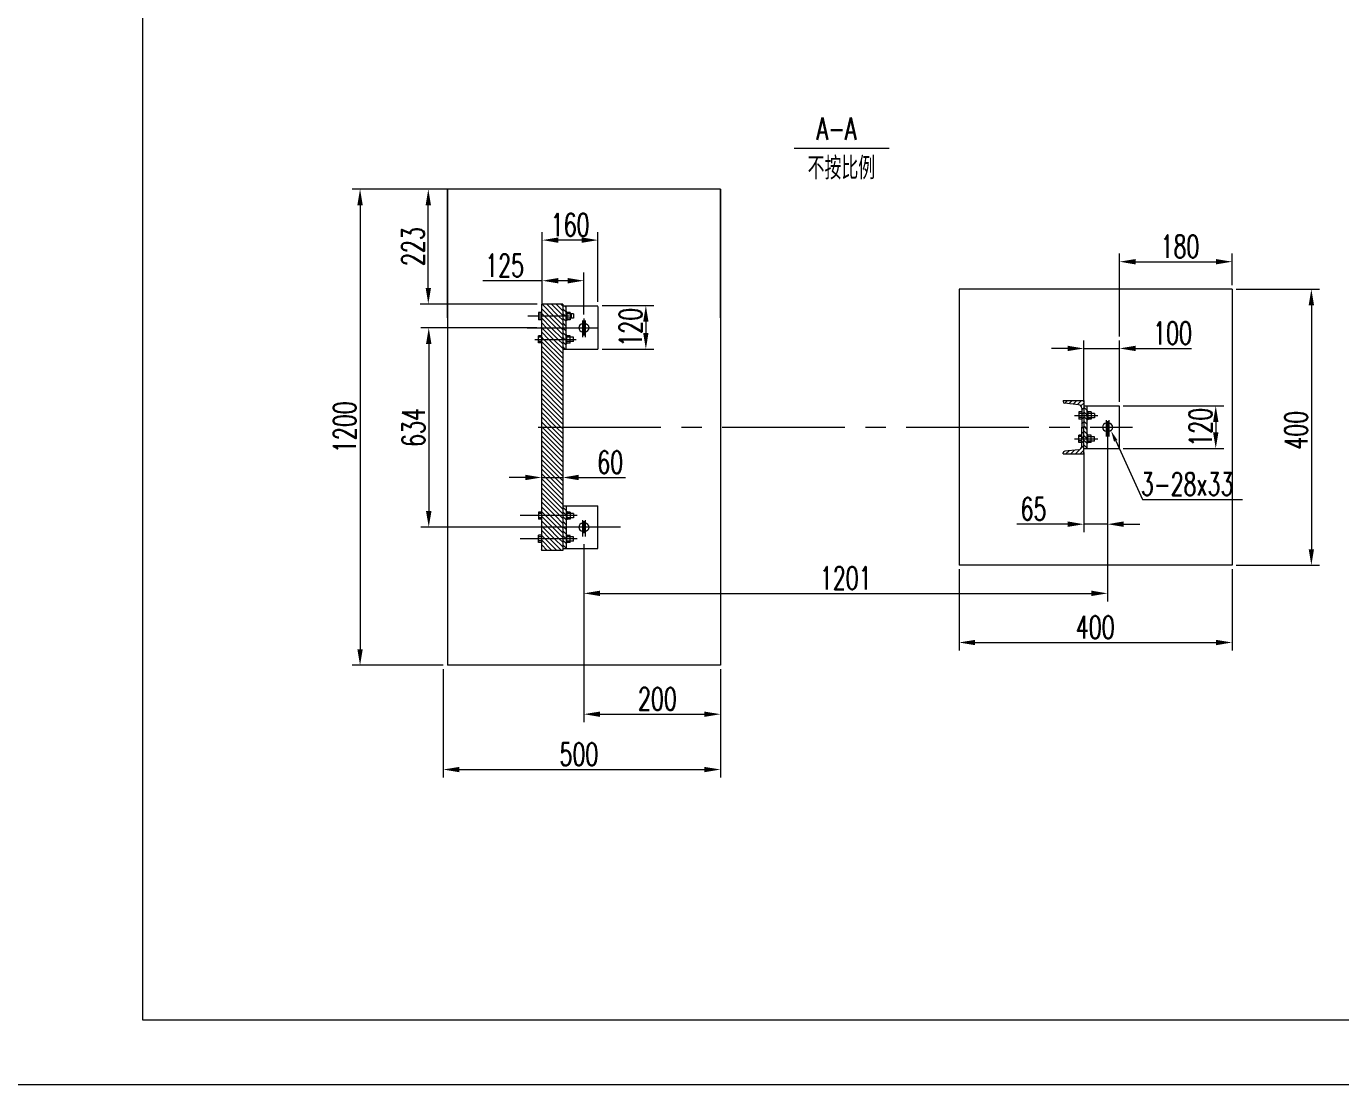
# Model space of a CAD drawing. Header units: millimetres. Extents: x -394 to 6212, y -2458 to 809.
# Drawn here: x 3842.6 to 4046.8, y -1936.1 to -1771.7 of the extents above; entities that cross this region are included whole.
import ezdxf

# ---------------------------------------------------------------- set-up
doc = ezdxf.new("R2010")
doc.units = ezdxf.units.MM
doc.header["$PDSIZE"] = -5
doc.linetypes.add('CENTER2', pattern=[28.575, 19.05, -3.175, 3.175, -3.175])
doc.layers.get('0').update_dxf_attribs({"lineweight": 18})
doc.layers.get('DEFPOINTS').update_dxf_attribs({"lineweight": 18})
for name, color, linetype, lineweight, true_color in [('1', 1, 'Continuous', 18, 0xff0000), ('2', 2, 'Continuous', 18, 0xffff00), ('3尺寸线', 2, 'Continuous', 18, 0xffff00)]:
    doc.layers.add(name, color=color, linetype=linetype, lineweight=lineweight, true_color=true_color)
doc.styles.add('HZ', font='txt.shx', dxfattribs={"width": 0.67, "bigfont": 'hztxt.shx'})
doc.styles.get("Standard").update_dxf_attribs({"font": 'txt.shx', "bigfont": 'gbcbig.shx'})
doc.styles.add('STYLE1', font='txt.shx', dxfattribs={"width": 0.67, "bigfont": 'hztxt.shx'})
doc.dimstyles.new('ISO-25', dxfattribs={"dimtxt": 2.5, "dimasz": 2.5, "dimexe": 1.25, "dimexo": 0.625, "dimtad": 1, "dimtxsty": 'Standard', "dimcen": 2.5, "dimdle": 5, "dimadec": 0, "dimazin": 0, "dimtfac": 1, "dimtmove": 0, "dimatfit": 3, "dimfxl": 1, "dimlwd": -1, "dimlwe": -1, "dimarcsym": 0})

# ---------------------------------------------------------------- blocks, each defined once
blk = doc.blocks.new('*D355')
at = {"layer": '3尺寸线', "color": 0}
for p, q in [((4030.53, -1812.54), (4043.47, -1812.54)), ((4042.22, -1815.04), (4042.22, -1852.91)), ((4030.53, -1855.41), (4043.47, -1855.41))]:
    blk.add_line(p, q, dxfattribs=at)
for points in [[(4041.81, -1815.04), (4042.64, -1815.04), (4042.22, -1812.54)], [(4041.81, -1852.91), (4042.64, -1852.91), (4042.22, -1855.41)]]:
    blk.add_solid(points, dxfattribs=at)
at = {"layer": 'DEFPOINTS', "color": 0}
for p in [(4029.91, -1812.54), (4029.91, -1855.41), (4042.22, -1855.41)]:
    blk.add_point(p, dxfattribs=at)
at = {"layer": '3尺寸线', "color": 0, "insert": (4039.85, -1834.45), "char_height": 3.5, "attachment_point": 5, "rotation": 90, "style": 'HZ'}
blk.add_mtext('400', dxfattribs=at)
blk = doc.blocks.new('*D354')
at = {"layer": '3尺寸线', "color": 0}
for p, q in [((3909.68, -1797.01), (3903.82, -1797.01)), ((3905.07, -1812.35), (3905.07, -1799.51)), ((3922, -1814.85), (3903.82, -1814.85))]:
    blk.add_line(p, q, dxfattribs=at)
for points in [[(3904.66, -1799.51), (3905.49, -1799.51), (3905.07, -1797.01)], [(3904.66, -1812.35), (3905.49, -1812.35), (3905.07, -1814.85)]]:
    blk.add_solid(points, dxfattribs=at)
at = {"layer": 'DEFPOINTS', "color": 0}
for p in [(3905.07, -1797.01), (3910.3, -1797.01), (3922.63, -1814.85)]:
    blk.add_point(p, dxfattribs=at)
at = {"layer": '3尺寸线', "color": 0, "insert": (3902.7, -1805.93), "char_height": 3.5, "attachment_point": 5, "rotation": 90, "style": 'HZ'}
blk.add_mtext('223{}{}', dxfattribs=at)
blk = doc.blocks.new('*D353')
at = {"layer": '3尺寸线', "color": 0}
for p, q in [((3921.95, -1818.54), (3903.89, -1818.54)), ((3905.14, -1821.04), (3905.14, -1847.01)), ((3928.41, -1849.51), (3903.89, -1849.51))]:
    blk.add_line(p, q, dxfattribs=at)
for points in [[(3904.72, -1821.04), (3905.56, -1821.04), (3905.14, -1818.54)], [(3904.72, -1847.01), (3905.56, -1847.01), (3905.14, -1849.51)]]:
    blk.add_solid(points, dxfattribs=at)
at = {"layer": 'DEFPOINTS', "color": 0}
for p in [(3922.57, -1818.54), (3905.14, -1849.51), (3929.04, -1849.51)]:
    blk.add_point(p, dxfattribs=at)
at = {"layer": '3尺寸线', "color": 0, "insert": (3902.77, -1834.02), "char_height": 3.5, "attachment_point": 5, "rotation": 90, "style": 'HZ'}
blk.add_mtext('634{}{}', dxfattribs=at)
blk = doc.blocks.new('*D352')
at = {"layer": '3尺寸线', "color": 0}
for p, q in [((3907.4, -1871.56), (3907.4, -1888.37)), ((3950.44, -1871.56), (3950.44, -1888.37)), ((3909.9, -1887.12), (3947.94, -1887.12))]:
    blk.add_line(p, q, dxfattribs=at)
for points in [[(3909.9, -1886.71), (3909.9, -1887.54), (3907.4, -1887.12)], [(3947.94, -1886.71), (3947.94, -1887.54), (3950.44, -1887.12)]]:
    blk.add_solid(points, dxfattribs=at)
at = {"layer": 'DEFPOINTS', "color": 0}
for p in [(3907.4, -1870.94), (3950.44, -1870.94), (3950.44, -1887.12)]:
    blk.add_point(p, dxfattribs=at)
at = {"layer": '3尺寸线', "color": 0, "insert": (3928.46, -1884.75), "char_height": 3.5, "attachment_point": 5, "style": 'HZ'}
blk.add_mtext('500', dxfattribs=at)
blk = doc.blocks.new('*D351')
at = {"layer": '3尺寸线', "color": 0}
for p, q in [((3907.4, -1797.01), (3893.22, -1797.01)), ((3894.47, -1799.51), (3894.47, -1868.44)), ((3907.4, -1870.94), (3893.22, -1870.94))]:
    blk.add_line(p, q, dxfattribs=at)
for points in [[(3894.05, -1799.51), (3894.89, -1799.51), (3894.47, -1797.01)], [(3894.05, -1868.44), (3894.89, -1868.44), (3894.47, -1870.94)]]:
    blk.add_solid(points, dxfattribs=at)
at = {"layer": 'DEFPOINTS', "color": 0}
for p in [(3908.03, -1797.01), (3894.47, -1870.94), (3908.03, -1870.94)]:
    blk.add_point(p, dxfattribs=at)
at = {"layer": '3尺寸线', "color": 0, "insert": (3892.09, -1833.98), "char_height": 3.5, "attachment_point": 5, "rotation": 90, "style": 'HZ'}
blk.add_mtext('1200{}{}', dxfattribs=at)
blk = doc.blocks.new('*D350')
at = {"layer": '3尺寸线', "color": 0}
for p, q in [((4010.56, -1834.6), (4010.56, -1861.02)), ((3929.23, -1852.14), (3929.23, -1861.02)), ((3931.73, -1859.77), (4008.06, -1859.77))]:
    blk.add_line(p, q, dxfattribs=at)
for points in [[(3931.73, -1859.35), (3931.73, -1860.19), (3929.23, -1859.77)], [(4008.06, -1859.35), (4008.06, -1860.19), (4010.56, -1859.77)]]:
    blk.add_solid(points, dxfattribs=at)
at = {"layer": 'DEFPOINTS', "color": 0}
for p in [(4010.56, -1833.97), (3929.23, -1851.51), (4010.56, -1859.77)]:
    blk.add_point(p, dxfattribs=at)
at = {"layer": '3尺寸线', "color": 0, "insert": (3969.9, -1857.4), "char_height": 3.5, "attachment_point": 5, "style": 'HZ'}
blk.add_mtext('1201', dxfattribs=at)
blk = doc.blocks.new('*D349')
at = {"layer": '3尺寸线', "color": 0}
for p, q in [((3929.23, -1853.45), (3929.23, -1879.78)), ((3950.44, -1872.19), (3950.44, -1879.78)), ((3931.73, -1878.53), (3947.94, -1878.53))]:
    blk.add_line(p, q, dxfattribs=at)
for points in [[(3931.73, -1878.12), (3931.73, -1878.95), (3929.23, -1878.53)], [(3947.94, -1878.12), (3947.94, -1878.95), (3950.44, -1878.53)]]:
    blk.add_solid(points, dxfattribs=at)
at = {"layer": 'DEFPOINTS', "color": 0}
for p in [(3929.23, -1852.82), (3950.44, -1871.56), (3950.44, -1878.53)]:
    blk.add_point(p, dxfattribs=at)
at = {"layer": '3尺寸线', "color": 0, "insert": (3940.66, -1876.16), "char_height": 3.5, "attachment_point": 5, "style": 'HZ'}
blk.add_mtext('200', dxfattribs=at)
blk = doc.blocks.new('*D348')
at = {"layer": '3尺寸线', "color": 0}
for p, q in [((3922.78, -1814.23), (3922.78, -1809.98)), ((3929.23, -1816.47), (3929.23, -1809.98)), ((3922.78, -1811.23), (3913.56, -1811.23)), ((3926.73, -1811.23), (3925.28, -1811.23))]:
    blk.add_line(p, q, dxfattribs=at)
for points in [[(3925.28, -1810.81), (3925.28, -1811.65), (3922.78, -1811.23)], [(3926.73, -1810.81), (3926.73, -1811.65), (3929.23, -1811.23)]]:
    blk.add_solid(points, dxfattribs=at)
at = {"layer": 'DEFPOINTS', "color": 0}
for p in [(3922.78, -1811.23), (3922.78, -1814.85), (3929.23, -1817.1)]:
    blk.add_point(p, dxfattribs=at)
at = {"layer": '3尺寸线', "color": 0, "insert": (3916.92, -1808.86), "char_height": 3.5, "attachment_point": 5, "style": 'HZ'}
blk.add_mtext('125{}{}', dxfattribs=at)
blk = doc.blocks.new('*D347')
at = {"layer": '3尺寸线', "color": 0}
for p, q in [((3922.78, -1814.95), (3922.78, -1803.68)), ((3931.41, -1814.5), (3931.41, -1803.68)), ((3928.91, -1804.93), (3925.28, -1804.93))]:
    blk.add_line(p, q, dxfattribs=at)
for points in [[(3925.28, -1804.51), (3925.28, -1805.35), (3922.78, -1804.93)], [(3928.91, -1804.51), (3928.91, -1805.35), (3931.41, -1804.93)]]:
    blk.add_solid(points, dxfattribs=at)
at = {"layer": 'DEFPOINTS', "color": 0}
for p in [(3922.78, -1804.93), (3922.78, -1815.57), (3931.41, -1815.13)]:
    blk.add_point(p, dxfattribs=at)
at = {"layer": '3尺寸线', "color": 0, "insert": (3927.1, -1802.56), "char_height": 3.5, "attachment_point": 5, "style": 'HZ'}
blk.add_mtext('160{}{}', dxfattribs=at)
blk = doc.blocks.new('*X8')
at = {"color": 0}
for p, q in [((1391.21, 1140.69), (1397.36, 1146.84)), ((1391.21, 1143.34), (1394.71, 1146.84)), ((1391.21, 1145.99), (1392.06, 1146.84)), ((1393.51, 1140.34), (1400.01, 1146.84)), ((1396.16, 1140.34), (1402.66, 1146.84)), ((1398.82, 1140.34), (1403.21, 1144.73)), ((1391.21, 1135.38), (1396.16, 1140.34)), ((1391.21, 1138.04), (1393.51, 1140.34)), ((1392.32, 1133.84), (1398.82, 1140.34)), ((1394.97, 1133.84), (1401.47, 1140.34)), ((1397.62, 1133.84), (1403.21, 1139.43)), ((1401.47, 1140.34), (1403.21, 1142.08)), ((1391.21, 1127.43), (1397.62, 1133.84)), ((1391.21, 1130.08), (1394.97, 1133.84)), ((1391.21, 1132.73), (1392.32, 1133.84)), ((1393.77, 1127.34), (1400.27, 1133.84)), ((1396.42, 1127.34), (1402.92, 1133.84)), ((1399.07, 1127.34), (1403.21, 1131.47)), ((1400.27, 1133.84), (1403.21, 1136.78)), ((1402.92, 1133.84), (1403.21, 1134.13)), ((1391.21, 1116.82), (1401.73, 1127.34)), ((1391.21, 1119.47), (1399.07, 1127.34)), ((1391.21, 1122.13), (1396.42, 1127.34)), ((1391.21, 1124.78), (1393.77, 1127.34)), ((1391.21, 1114.17), (1403.21, 1126.17)), ((1391.21, 1111.52), (1403.21, 1123.52)), ((1401.73, 1127.34), (1403.21, 1128.82)), ((1391.21, 1108.87), (1403.21, 1120.87)), ((1391.21, 1106.22), (1403.21, 1118.22)), ((1391.21, 1103.56), (1403.21, 1115.56)), ((1391.21, 1100.91), (1403.21, 1112.91)), ((1391.21, 1098.26), (1403.21, 1110.26)), ((1391.21, 1095.61), (1403.21, 1107.61)), ((1391.21, 1092.96), (1403.21, 1104.96)), ((1391.21, 1090.31), (1403.21, 1102.31)), ((1391.21, 1087.65), (1403.21, 1099.65)), ((1391.21, 1085), (1403.21, 1097)), ((1391.21, 1082.35), (1403.21, 1094.35)), ((1391.21, 1079.7), (1403.21, 1091.7)), ((1392, 1077.84), (1403.21, 1089.05)), ((1394.65, 1077.84), (1403.21, 1086.4)), ((1397.3, 1077.84), (1403.21, 1083.74)), ((1399.96, 1077.84), (1403.21, 1081.09)), ((1402.61, 1077.84), (1403.21, 1078.44)), ((1391.21, 1074.4), (1394.65, 1077.84)), ((1391.21, 1077.05), (1392, 1077.84)), ((1391.21, 1071.74), (1397.3, 1077.84)), ((1391.21, 1069.09), (1399.96, 1077.84)), ((1391.21, 1066.44), (1402.61, 1077.84)), ((1391.21, 1063.79), (1403.21, 1075.79)), ((1391.21, 1061.14), (1403.21, 1073.14)), ((1391.21, 1058.49), (1403.21, 1070.49)), ((1391.21, 1055.84), (1403.21, 1067.84)), ((1391.21, 1053.18), (1403.21, 1065.18)), ((1391.21, 1050.53), (1403.21, 1062.53)), ((1391.21, 1047.88), (1403.21, 1059.88)), ((1391.21, 1045.23), (1403.21, 1057.23)), ((1391.21, 1042.58), (1403.21, 1054.58)), ((1391.21, 1039.93), (1403.21, 1051.93)), ((1391.21, 1037.27), (1403.21, 1049.27)), ((1391.21, 1034.62), (1403.21, 1046.62)), ((1391.21, 1031.97), (1403.21, 1043.97)), ((1391.21, 1029.32), (1403.21, 1041.32)), ((1392.88, 1028.34), (1403.21, 1038.67)), ((1395.53, 1028.34), (1403.21, 1036.02)), ((1391.21, 1026.67), (1392.88, 1028.34)), ((1391.21, 1024.02), (1395.53, 1028.34)), ((1391.69, 1021.84), (1398.19, 1028.34)), ((1394.34, 1021.84), (1400.84, 1028.34)), ((1396.99, 1021.84), (1403.21, 1028.06)), ((1398.19, 1028.34), (1403.21, 1033.36)), ((1400.84, 1028.34), (1403.21, 1030.71)), ((1391.21, 1021.36), (1391.69, 1021.84)), ((1391.21, 1018.71), (1394.34, 1021.84)), ((1391.21, 1016.06), (1396.99, 1021.84)), ((1393.14, 1015.34), (1399.64, 1021.84)), ((1395.79, 1015.34), (1402.29, 1021.84)), ((1398.44, 1015.34), (1403.21, 1020.11)), ((1399.64, 1021.84), (1403.21, 1025.41)), ((1402.29, 1021.84), (1403.21, 1022.76)), ((1391.21, 1013.41), (1393.14, 1015.34)), ((1391.21, 1010.76), (1395.79, 1015.34)), ((1391.94, 1008.84), (1398.44, 1015.34)), ((1394.6, 1008.84), (1401.1, 1015.34)), ((1397.25, 1008.84), (1403.21, 1014.8)), ((1399.9, 1008.84), (1403.21, 1012.15)), ((1401.1, 1015.34), (1403.21, 1017.45)), ((1402.55, 1008.84), (1403.21, 1009.5))]:
    blk.add_line(p, q, dxfattribs=at)
blk = doc.blocks.new('*X7')
at = {"color": 0}
for p, q in [((1405.11, 1145.25), (1404.52, 1145.84)), ((1405.11, 1142.6), (1403.21, 1144.5)), ((1404.72, 1140.34), (1403.21, 1141.84)), ((1405.11, 1137.3), (1403.21, 1139.19)), ((1405.11, 1139.95), (1404.72, 1140.34)), ((1405.11, 1134.65), (1403.21, 1136.54)), ((1403.27, 1133.84), (1403.21, 1133.89)), ((1405.11, 1129.34), (1403.21, 1131.24)), ((1405.11, 1132), (1403.27, 1133.84)), ((1404.46, 1127.34), (1403.21, 1128.59)), ((1405.11, 1124.04), (1403.21, 1125.93)), ((1404.66, 1121.84), (1403.21, 1123.28)), ((1405.11, 1126.69), (1404.46, 1127.34)), ((1405.11, 1031.23), (1403.21, 1033.13)), ((1405.11, 1028.58), (1403.21, 1030.48)), ((1405.11, 1025.93), (1403.21, 1027.82)), ((1405.11, 1023.28), (1403.21, 1025.17)), ((1403.9, 1021.84), (1403.21, 1022.52)), ((1405.11, 1017.98), (1403.21, 1019.87)), ((1405.11, 1020.63), (1403.9, 1021.84)), ((1405.09, 1015.34), (1403.21, 1017.22)), ((1405.11, 1012.67), (1403.21, 1014.57)), ((1405.11, 1010.02), (1403.21, 1011.91)), ((1405.11, 1015.32), (1405.09, 1015.34))]:
    blk.add_line(p, q, dxfattribs=at)
blk = doc.blocks.new('*D346')
at = {"layer": '3尺寸线', "color": 0}
for p, q in [((3932.1, -1815.09), (3940.11, -1815.09)), ((3938.86, -1817.59), (3938.86, -1819.36)), ((3932.1, -1821.86), (3940.11, -1821.86))]:
    blk.add_line(p, q, dxfattribs=at)
for points in [[(3938.44, -1817.59), (3939.27, -1817.59), (3938.86, -1815.09)], [(3938.44, -1819.36), (3939.27, -1819.36), (3938.86, -1821.86)]]:
    blk.add_solid(points, dxfattribs=at)
at = {"layer": 'DEFPOINTS', "color": 0}
for p in [(3931.47, -1815.09), (3931.47, -1821.86), (3938.86, -1821.86)]:
    blk.add_point(p, dxfattribs=at)
at = {"layer": '3尺寸线', "color": 0, "insert": (3936.48, -1818.47), "char_height": 3.5, "attachment_point": 5, "rotation": 90, "style": 'HZ'}
blk.add_mtext('120', dxfattribs=at)
blk = doc.blocks.new('*D345')
at = {"layer": '3尺寸线', "color": 0}
for p, q in [((3987.5, -1856.03), (3987.5, -1868.65)), ((4029.91, -1856.03), (4029.91, -1868.65)), ((3990, -1867.4), (4027.41, -1867.4))]:
    blk.add_line(p, q, dxfattribs=at)
for points in [[(3990, -1866.99), (3990, -1867.82), (3987.5, -1867.4)], [(4027.41, -1866.99), (4027.41, -1867.82), (4029.91, -1867.4)]]:
    blk.add_solid(points, dxfattribs=at)
at = {"layer": 'DEFPOINTS', "color": 0}
for p in [(3987.5, -1855.41), (4029.91, -1855.41), (4029.91, -1867.4)]:
    blk.add_point(p, dxfattribs=at)
at = {"layer": '3尺寸线', "color": 0, "insert": (4008.65, -1865.03), "char_height": 3.5, "attachment_point": 5, "style": 'HZ'}
blk.add_mtext('400', dxfattribs=at)
blk = doc.blocks.new('*D344')
at = {"layer": '3尺寸线', "color": 0}
for p, q in [((4006.88, -1830.03), (4006.88, -1820.5)), ((4012.41, -1830.03), (4012.41, -1820.5)), ((4004.38, -1821.75), (4001.88, -1821.75)), ((4006.88, -1821.75), (4012.41, -1821.75)), ((4014.91, -1821.75), (4023.63, -1821.75))]:
    blk.add_line(p, q, dxfattribs=at)
for points in [[(4004.38, -1821.33), (4004.38, -1822.16), (4006.88, -1821.75)], [(4014.91, -1821.33), (4014.91, -1822.16), (4012.41, -1821.75)]]:
    blk.add_solid(points, dxfattribs=at)
at = {"layer": 'DEFPOINTS', "color": 0}
for p in [(4006.88, -1821.75), (4006.88, -1830.66), (4012.41, -1830.66)]:
    blk.add_point(p, dxfattribs=at)
at = {"layer": '3尺寸线', "color": 0, "insert": (4020.66, -1819.37), "char_height": 3.5, "attachment_point": 5, "style": 'HZ'}
blk.add_mtext('100', dxfattribs=at)
blk = doc.blocks.new('*D343')
at = {"layer": '3尺寸线', "color": 0}
for p, q in [((4010.56, -1834.66), (4010.56, -1850.28)), ((4006.88, -1837.92), (4006.88, -1850.28)), ((4004.38, -1849.03), (3996.49, -1849.03)), ((4010.56, -1849.03), (4006.88, -1849.03)), ((4013.06, -1849.03), (4015.56, -1849.03))]:
    blk.add_line(p, q, dxfattribs=at)
for points in [[(4004.38, -1848.61), (4004.38, -1849.45), (4006.88, -1849.03)], [(4013.06, -1848.61), (4013.06, -1849.45), (4010.56, -1849.03)]]:
    blk.add_solid(points, dxfattribs=at)
at = {"layer": 'DEFPOINTS', "color": 0}
for p in [(4010.56, -1834.04), (4006.88, -1837.29), (4006.88, -1849.03)]:
    blk.add_point(p, dxfattribs=at)
at = {"layer": '3尺寸线', "color": 0, "insert": (3999.07, -1846.66), "char_height": 3.5, "attachment_point": 5, "style": 'HZ'}
blk.add_mtext('65', dxfattribs=at)
blk = doc.blocks.new('*D342')
at = {"layer": '3尺寸线', "color": 0}
for p, q in [((4012.41, -1819.87), (4012.41, -1807.03)), ((4014.91, -1808.28), (4027.41, -1808.28)), ((4029.91, -1811.92), (4029.91, -1807.03))]:
    blk.add_line(p, q, dxfattribs=at)
for points in [[(4014.91, -1807.87), (4014.91, -1808.7), (4012.41, -1808.28)], [(4027.41, -1807.87), (4027.41, -1808.7), (4029.91, -1808.28)]]:
    blk.add_solid(points, dxfattribs=at)
at = {"layer": 'DEFPOINTS', "color": 0}
for p in [(4029.91, -1808.28), (4029.91, -1812.54), (4012.41, -1820.5)]:
    blk.add_point(p, dxfattribs=at)
at = {"layer": '3尺寸线', "color": 0, "insert": (4021.81, -1805.91), "char_height": 3.5, "attachment_point": 5, "style": 'HZ'}
blk.add_mtext('180', dxfattribs=at)
blk = doc.blocks.new('*D341')
at = {"layer": '3尺寸线', "color": 0}
for p, q in [((4012.97, -1830.66), (4028.62, -1830.66)), ((4027.37, -1833.16), (4027.37, -1834.79)), ((4012.97, -1837.29), (4028.62, -1837.29))]:
    blk.add_line(p, q, dxfattribs=at)
for points in [[(4026.96, -1833.16), (4027.79, -1833.16), (4027.37, -1830.66)], [(4026.96, -1834.79), (4027.79, -1834.79), (4027.37, -1837.29)]]:
    blk.add_solid(points, dxfattribs=at)
at = {"layer": 'DEFPOINTS', "color": 0}
for p in [(4012.35, -1830.66), (4012.35, -1837.29), (4027.37, -1837.29)]:
    blk.add_point(p, dxfattribs=at)
at = {"layer": '3尺寸线', "color": 0, "insert": (4025, -1833.98), "char_height": 3.5, "attachment_point": 5, "rotation": 90, "style": 'HZ'}
blk.add_mtext('120', dxfattribs=at)
blk = doc.blocks.new('*X6')
at = {"color": 0}
for p, q in [((1555.73, 1087.44), (1554.05, 1089.11)), ((1555.95, 1084.57), (1554.05, 1086.46)), ((1555.95, 1087.22), (1555.73, 1087.44)), ((1555.95, 1081.92), (1554.05, 1083.81)), ((1555.95, 1079.27), (1554.05, 1081.16)), ((1554.72, 1077.84), (1554.05, 1078.51)), ((1555.95, 1073.96), (1554.05, 1075.86)), ((1555.92, 1071.34), (1554.05, 1073.21)), ((1555.95, 1076.62), (1554.72, 1077.84)), ((1555.95, 1071.31), (1555.92, 1071.34)), ((1555.95, 1068.66), (1554.05, 1070.55)), ((1555.95, 1066.01), (1554.05, 1067.9))]:
    blk.add_line(p, q, dxfattribs=at)
blk = doc.blocks.new('*X9')
at = {"color": 0}
for p, q in [((1543.34, 1091.29), (1544.89, 1092.84)), ((1545.74, 1091.04), (1547.54, 1092.84)), ((1548.14, 1090.79), (1550.19, 1092.84)), ((1550.54, 1090.54), (1552.84, 1092.84)), ((1552.43, 1089.78), (1554.05, 1091.4)), ((1552.85, 1087.54), (1554.05, 1088.74)), ((1552.85, 1084.89), (1554.05, 1086.09)), ((1552.85, 1082.24), (1554.05, 1083.44)), ((1552.85, 1079.59), (1554.05, 1080.79)), ((1553.75, 1077.84), (1554.05, 1078.14)), ((1552.85, 1076.94), (1553.75, 1077.84)), ((1552.85, 1074.29), (1554.05, 1075.49)), ((1552.85, 1071.63), (1554.05, 1072.83)), ((1544.05, 1062.84), (1545.86, 1064.64)), ((1546.71, 1062.84), (1548.82, 1064.95)), ((1549.36, 1062.84), (1552.08, 1065.56)), ((1552.01, 1062.84), (1554.05, 1064.88)), ((1552.48, 1065.96), (1554.05, 1067.53)), ((1552.85, 1068.98), (1554.05, 1070.18))]:
    blk.add_line(p, q, dxfattribs=at)
blk = doc.blocks.new('*D389')
at = {"layer": '3尺寸线', "color": 0}
for p, q in [((3920.13, -1841.78), (3917.63, -1841.78)), ((3922.63, -1841.78), (3925.95, -1841.78)), ((3922.63, -1841.81), (3922.63, -1843.03)), ((3925.95, -1841.81), (3925.95, -1843.03)), ((3928.45, -1841.78), (3935.71, -1841.78))]:
    blk.add_line(p, q, dxfattribs=at)
for points in [[(3920.13, -1841.36), (3920.13, -1842.2), (3922.63, -1841.78)], [(3928.45, -1841.36), (3928.45, -1842.2), (3925.95, -1841.78)]]:
    blk.add_solid(points, dxfattribs=at)
at = {"layer": 'DEFPOINTS', "color": 0}
for p in [(3922.63, -1841.19), (3925.95, -1841.19), (3925.95, -1841.78)]:
    blk.add_point(p, dxfattribs=at)
at = {"layer": '3尺寸线', "color": 0, "insert": (3933.33, -1839.41), "char_height": 3.5, "attachment_point": 5, "style": 'HZ'}
blk.add_mtext('60{}{}', dxfattribs=at)

msp = doc.modelspace()

# ---------------------------------------------------------------- linework, layer by layer
at = {"color": 3, "linetype": 'ByBlock'}
for p, q in [((3926.97288, -1816.74224), (3920.54839, -1816.74224)), ((3920.40536, -1818.53936), (3931.41106, -1818.53936)), ((3921.6023, -1820.33648), (3928.02679, -1820.33648)), ((4005.41634, -1832.17811), (4009.06385, -1832.17811)), ((4005.41634, -1835.77235), (4009.06385, -1835.77235)), ((3928.16981, -1847.708), (3919.34126, -1847.708)), ((3934.93095, -1849.50512), (3923.92525, -1849.50512)), ((3929.03973, -1848.39889), (3929.03973, -1850.9576)), ((3929.23392, -1848.5643), (3929.23392, -1850.43761)), ((3929.4281, -1848.39889), (3929.4281, -1850.9576)), ((3928.16981, -1851.30224), (3919.34126, -1851.30224)), ((3928.16981, -1851.30224), (3919.34126, -1851.30224))]:
    msp.add_line(p, q, dxfattribs=at)
at = {"color": 3, "linetype": 'CENTER2'}
msp.add_line((3922.14814, -1833.97523), (4014.44878, -1833.97523), dxfattribs=at)
at = {"layer": '1', "linetype": 'ByBlock'}
for p, q in [((3950.4403, -1797.01446), (3908.02753, -1797.01446)), ((3908.02753, -1797.01446), (3908.02753, -1870.936)), ((3908.02753, -1817.01446), (3908.02753, -1797.01446)), ((3950.4403, -1797.01446), (3950.4403, -1870.936)), ((3950.4403, -1817.01446), (3950.4403, -1797.01446)), ((4029.9095, -1812.54435), (3987.49673, -1812.54435)), ((3987.49673, -1812.54435), (3987.49673, -1855.40611)), ((4029.9095, -1812.54435), (4029.9095, -1855.40611)), ((3925.94647, -1814.8511), (3922.62871, -1814.8511)), ((3922.62871, -1814.8511), (3922.62871, -1853.09936)), ((3925.94647, -1814.8511), (3925.94647, -1853.09936)), ((3925.94647, -1814.8511), (3925.94647, -1853.09936)), ((3925.94647, -1815.12758), (3931.41106, -1815.12758)), ((3926.46984, -1821.85712), (3926.46984, -1815.2216)), ((3926.57421, -1816.0646), (3926.57421, -1817.3917)), ((3927.23372, -1816.39637), (3927.23372, -1817.05992)), ((3927.62484, -1816.39637), (3927.62484, -1817.05992)), ((3931.41106, -1815.2216), (3931.41106, -1821.85712)), ((3929.23392, -1817.93481), (3929.03973, -1817.93481)), ((3929.23392, -1817.93481), (3929.4281, -1817.93481)), ((3926.57421, -1821.01412), (3926.57421, -1819.68702)), ((3927.62484, -1820.68235), (3927.62484, -1820.0188)), ((3929.23392, -1819.14391), (3929.03973, -1819.14391)), ((3929.23392, -1819.14391), (3929.4281, -1819.14391)), ((3925.94647, -1821.85712), (3931.41106, -1821.85712)), ((4003.67485, -1829.82803), (4006.88201, -1829.82803)), ((4003.67485, -1829.82803), (4003.67485, -1829.99193)), ((4006.07984, -1830.48121), (4003.91005, -1830.25315)), ((4006.55024, -1831.00364), (4006.55024, -1833.97523)), ((4006.88201, -1829.82803), (4006.88201, -1833.97523)), ((4006.88201, -1830.65747), (4012.34661, -1830.65747)), ((4007.40539, -1837.29299), (4007.40539, -1830.65747)), ((4012.34661, -1830.65747), (4012.34661, -1837.29299)), ((4007.50976, -1831.50047), (4007.50976, -1832.82757)), ((4008.56038, -1831.83224), (4008.56038, -1832.4958)), ((4006.55024, -1836.94682), (4006.55024, -1833.97523)), ((4006.88201, -1838.12243), (4006.88201, -1833.97523)), ((4007.50976, -1836.45), (4007.50976, -1835.12289)), ((4010.56058, -1833.37068), (4010.36639, -1833.37068)), ((4010.56058, -1834.57978), (4010.36639, -1834.57978)), ((4010.56058, -1833.37068), (4010.75477, -1833.37068)), ((4010.56058, -1834.57978), (4010.75477, -1834.57978)), ((4006.88201, -1837.29299), (4012.34661, -1837.29299)), ((4008.56038, -1836.11822), (4008.56038, -1835.45467)), ((4003.67485, -1838.12243), (4003.67485, -1837.95853)), ((4003.67485, -1838.12243), (4006.88201, -1838.12243)), ((4006.07984, -1837.46926), (4003.91005, -1837.69731)), ((3925.94647, -1846.18736), (3931.41106, -1846.18736)), ((3926.46984, -1846.18736), (3926.46984, -1852.82288)), ((3926.57421, -1847.03036), (3926.57421, -1848.35746)), ((3927.62484, -1847.36213), (3927.62484, -1848.02568)), ((3931.41106, -1852.82288), (3931.41106, -1846.18736)), ((3929.23392, -1848.90057), (3929.03973, -1848.90057)), ((3929.23392, -1848.90057), (3929.4281, -1848.90057)), ((3926.57421, -1851.97988), (3926.57421, -1850.65278)), ((3927.62484, -1851.64811), (3927.62484, -1850.98456)), ((3929.23392, -1850.10967), (3929.03973, -1850.10967)), ((3929.23392, -1850.10967), (3929.4281, -1850.10967)), ((3925.94647, -1853.09936), (3922.62871, -1853.09936)), ((3925.94647, -1852.82288), (3931.41106, -1852.82288)), ((4029.9095, -1855.40611), (3987.49673, -1855.40611)), ((3950.4403, -1870.936), (3908.02753, -1870.936))]:
    msp.add_line(p, q, dxfattribs=at)
at = {"layer": '1', "color": 1, "linetype": 'ByBlock'}
for p, q in [((3922.5984, -1816.17997), (3922.18368, -1816.17997)), ((3922.18368, -1816.17997), (3922.18368, -1817.28589)), ((3922.5984, -1816.40326), (3922.18485, -1816.40326)), ((3926.57421, -1816.0646), (3926.46362, -1816.0646)), ((3927.09953, -1816.17519), (3926.57421, -1816.17519)), ((3927.62484, -1816.39637), (3926.57421, -1816.39637)), ((3927.09953, -1816.17519), (3927.09953, -1817.28111)), ((3922.5984, -1817.28589), (3922.18368, -1817.28589)), ((3922.5984, -1817.06682), (3922.18485, -1817.06682)), ((3926.57421, -1817.3917), (3926.46362, -1817.3917)), ((3927.62484, -1817.05992), (3926.57421, -1817.05992)), ((3927.09953, -1817.28111), (3926.57421, -1817.28111)), ((3922.18368, -1820.89875), (3922.18368, -1819.79283)), ((3922.5984, -1819.79283), (3922.18368, -1819.79283)), ((3922.5984, -1820.89875), (3922.18368, -1820.89875)), ((3922.5984, -1820.0119), (3922.18485, -1820.0119)), ((3922.5984, -1820.67546), (3922.18485, -1820.67546)), ((3926.57421, -1819.68702), (3926.46362, -1819.68702)), ((3927.09953, -1819.79761), (3926.57421, -1819.79761)), ((3927.62484, -1820.0188), (3926.57421, -1820.0188)), ((3927.62484, -1820.68235), (3926.57421, -1820.68235)), ((3927.09953, -1820.90353), (3926.57421, -1820.90353)), ((3927.09953, -1820.90353), (3927.09953, -1819.79761)), ((3926.57421, -1821.01412), (3926.46362, -1821.01412)), ((4006.11899, -1831.6072), (4006.11899, -1832.71312)), ((4006.53371, -1831.6072), (4006.11899, -1831.6072)), ((4006.53371, -1832.71312), (4006.11899, -1832.71312)), ((4006.53371, -1831.8305), (4006.12017, -1831.8305)), ((4006.53371, -1832.49405), (4006.12017, -1832.49405)), ((4007.50976, -1831.50047), (4007.39917, -1831.50047)), ((4007.50976, -1832.82757), (4007.39917, -1832.82757)), ((4008.03507, -1831.61106), (4007.50976, -1831.61106)), ((4008.56038, -1831.83224), (4007.50976, -1831.83224)), ((4008.56038, -1832.4958), (4007.50976, -1832.4958)), ((4008.03507, -1832.71698), (4007.50976, -1832.71698)), ((4008.03507, -1831.61106), (4008.03507, -1832.71698)), ((4006.53371, -1835.22007), (4006.11899, -1835.22007)), ((4006.11899, -1836.32599), (4006.11899, -1835.22007)), ((4007.50976, -1835.12289), (4007.39917, -1835.12289)), ((4008.03507, -1835.23348), (4007.50976, -1835.23348)), ((4008.03507, -1836.3394), (4008.03507, -1835.23348)), ((4006.53371, -1836.32599), (4006.11899, -1836.32599)), ((4006.53371, -1835.43914), (4006.12017, -1835.43914)), ((4006.53371, -1836.10269), (4006.12017, -1836.10269)), ((4007.50976, -1836.45), (4007.39917, -1836.45)), ((4008.56038, -1835.45467), (4007.50976, -1835.45467)), ((4008.56038, -1836.11822), (4007.50976, -1836.11822)), ((4008.03507, -1836.3394), (4007.50976, -1836.3394)), ((3922.18368, -1847.14573), (3922.18368, -1848.25165)), ((3922.5984, -1847.14573), (3922.18368, -1847.14573)), ((3922.5984, -1847.36902), (3922.18485, -1847.36902)), ((3926.57421, -1847.03036), (3926.46362, -1847.03036)), ((3927.09953, -1847.14095), (3926.57421, -1847.14095)), ((3927.62484, -1847.36213), (3926.57421, -1847.36213)), ((3927.09953, -1847.14095), (3927.09953, -1848.24687)), ((3922.5984, -1848.25165), (3922.18368, -1848.25165)), ((3922.5984, -1848.03258), (3922.18485, -1848.03258)), ((3926.57421, -1848.35746), (3926.46362, -1848.35746)), ((3927.62484, -1848.02568), (3926.57421, -1848.02568)), ((3927.09953, -1848.24687), (3926.57421, -1848.24687)), ((3922.18368, -1851.86451), (3922.18368, -1850.75859)), ((3922.5984, -1850.75859), (3922.18368, -1850.75859)), ((3922.5984, -1850.97766), (3922.18485, -1850.97766)), ((3926.57421, -1850.65278), (3926.46362, -1850.65278)), ((3927.09953, -1850.76337), (3926.57421, -1850.76337)), ((3927.62484, -1850.98456), (3926.57421, -1850.98456)), ((3927.09953, -1851.86929), (3927.09953, -1850.76337)), ((3922.5984, -1851.86451), (3922.18368, -1851.86451)), ((3922.5984, -1851.64122), (3922.18485, -1851.64122)), ((3926.57421, -1851.97988), (3926.46362, -1851.97988)), ((3927.62484, -1851.64811), (3926.57421, -1851.64811)), ((3927.09953, -1851.86929), (3926.57421, -1851.86929))]:
    msp.add_line(p, q, dxfattribs=at)
at = {"layer": '1', "linetype": 'ByBlock'}
for centre, radius, start, end in [((3929.03973, -1818.53936), 0.60455, 90, 270), ((3929.4281, -1818.53936), 0.60455, 270, 90), ((4003.9375, -1829.99193), 0.26266, 180, 264), ((4006.02493, -1831.00364), 0.52531, 0, 84), ((4010.36639, -1833.97523), 0.60455, 90, 270), ((4010.75477, -1833.97523), 0.60455, 270, 90), ((4006.02493, -1836.94682), 0.52531, 276, 0), ((4003.9375, -1837.95853), 0.26266, 96, 180), ((3929.03973, -1849.50512), 0.60455, 90, 270), ((3929.4281, -1849.50512), 0.60455, 270, 90)]:
    msp.add_arc(centre, radius, start, end, dxfattribs=at)
at = {"layer": '2', "linetype": 'ByBlock'}
for p, q in [((3961.91748, -1790.62837), (3976.66142, -1790.62837)), ((3929.03973, -1817.43313), (3929.03973, -1819.99184)), ((3929.23392, -1817.09869), (3929.23392, -1819.73811)), ((3929.23392, -1817.59854), (3929.23392, -1819.47185)), ((3929.4281, -1817.43313), (3929.4281, -1819.99184)), ((4005.41634, -1832.17811), (4009.06385, -1832.17811)), ((4010.36639, -1832.869), (4010.36639, -1835.42771)), ((4010.56058, -1833.03442), (4010.56058, -1834.90772)), ((4010.75477, -1832.869), (4010.75477, -1835.42771))]:
    msp.add_line(p, q, dxfattribs=at)
msp.add_solid([(4012.09487, -1835.97671), (4011.57105, -1836.21626), (4011.11431, -1834.52502)], dxfattribs=at)
at = {"layer": '3尺寸线'}
for p, q in [((4011.83296, -1836.09649), (4015.99434, -1845.19611)), ((4015.99434, -1845.19611), (4031.5162, -1845.19611))]:
    msp.add_line(p, q, dxfattribs=at)
msp.add_lwpolyline([(4429.74256, -1936.0524), (3835.74256, -1936.0524), (3835.74256, -1516.0524), (4429.74256, -1516.0524)], close=True, dxfattribs=at)
at = {"layer": '3尺寸线', "color": 1}
msp.add_lwpolyline([(3860.74256, -1526.0524), (4419.74256, -1526.0524), (4419.74256, -1926.0524), (3860.74256, -1926.0524)], close=True, dxfattribs=at)

# ---------------------------------------------------------------- block references
at = {"layer": '2', "linetype": 'ByBlock', "yscale": 0.2764799999999923, "zscale": 0.2764800000000001}
for name, p, xscale in [('*X8', (4310.5889, -2132.02256), -0.276480000000447), ('*X9', (3577.20605, -2131.97435), 0.276480000000447), ('*X6', (3577.21741, -2131.97555), 0.276480000000447)]:
    msp.add_blockref(name, p, dxfattribs=dict(at, xscale=xscale))
at = {"layer": '2', "linetype": 'ByBlock', "xscale": 0.276480000000447, "yscale": 0.2764799999999923, "zscale": 0.2764800000000001, "rotation": 359.9999999999764}
msp.add_blockref('*X7', (3537.98627, -2132.02256), dxfattribs=at)

# ---------------------------------------------------------------- texts
at = {"layer": '2', "linetype": 'ByBlock', "style": 'HZ', "width": 0.75}
msp.add_text('不按比例', height=3.5, dxfattribs=at).set_placement((3963.98269, -1795.50338))
at = {"layer": '2', "linetype": 'ByBlock', "insert": (3965.36661, -1785.87305), "char_height": 3.5, "width": 35.254, "attachment_point": 1, "style": 'HZ'}
msp.add_mtext('\\Ftxt.shx;A-A', dxfattribs=at)
at = {"layer": '3尺寸线', "style": 'STYLE1', "width": 0.67}
msp.add_text('3-28x33', height=3.5, dxfattribs=at).set_placement((4015.7469, -1844.55514))

# ---------------------------------------------------------------- dimensions: what is measured, and where the dimension line sits
at = {"layer": '3尺寸线'}
for base, p1, p2, angle, text, picture, middle in [((3894.46856, -1870.936), (3908.02753, -1797.01446), (3908.02753, -1870.936), 90, '1200{}{}', '*D351', (3892.09356, -1833.97523)), ((3905.07445, -1797.01446), (3922.62871, -1814.8511), (3910.30381, -1797.01446), 90, '223{}{}', '*D354', (3902.69945, -1805.93278)), ((3922.78017, -1804.9305), (3931.41106, -1815.12758), (3922.78017, -1815.57012), 180, '160{}{}', '*D347', (3927.09561, -1802.5555)), ((3922.78017, -1811.23096), (3929.23392, -1817.09869), (3922.78017, -1814.8511), 180, '125{}{}', '*D348', (3916.91933, -1808.85596)), ((3905.14151, -1849.50512), (3922.57246, -1818.53936), (3929.03973, -1849.50512), 90, '634{}{}', '*D353', (3902.76651, -1834.02224))]:
    dim = msp.add_linear_dim(base=base, p1=p1, p2=p2, angle=angle, text=text, dimstyle='ISO-25', override={"dimtxt": 3.5, "dimgap": 0.625, "dimtad": 1, "dimjust": 0, "dimdec": 4, "dimlfac": 1, "dimtxsty": 'HZ', "dimse1": 0, "dimse2": 0, "dimsd1": 0, "dimsd2": 0, "dimadec": 2, "dimtdec": 4}, dxfattribs=at)
    dim.commit()
    dim.dimension.update_dxf_attribs({"geometry": picture, "text_midpoint": middle})
for base, p1, p2, text, picture, middle in [((4029.9095, -1808.28364), (4012.40911, -1820.4952), (4029.9095, -1812.54435), '180', '*D342', (4021.80789, -1808.28364)), ((4006.88201, -1821.7452), (4012.40911, -1830.65747), (4006.88201, -1830.65747), '100', '*D344', (4020.65911, -1821.7452)), ((4006.88201, -1849.03093), (4010.56058, -1834.03773), (4006.88201, -1837.29299), '65', '*D343', (3999.06951, -1849.03093)), ((3950.4403, -1878.53309), (3929.23392, -1852.82288), (3950.4403, -1871.561), '200', '*D349', (3940.66155, -1878.53309)), ((4029.9095, -1867.40342), (3987.49673, -1855.40611), (4029.9095, -1855.40611), '400', '*D345', (4008.64587, -1867.40342)), ((3950.4403, -1887.12178), (3907.40253, -1870.936), (3950.4403, -1870.936), '500', '*D352', (3928.45896, -1887.12178))]:
    dim = msp.add_linear_dim(base=base, p1=p1, p2=p2, text=text, dimstyle='ISO-25', override={"dimtxt": 3.5, "dimdec": 4, "dimtxsty": 'HZ', "dimadec": 2, "dimtdec": 4}, dxfattribs=at)
    dim.commit()
    dim.dimension.update_dxf_attribs({"geometry": picture, "text_midpoint": middle, "dimtype": 160})
for base, p1, p2, text, picture, middle in [((4042.22364, -1855.40611), (4029.9095, -1812.54435), (4029.9095, -1855.40611), '400', '*D355', (4042.22364, -1834.44763)), ((3938.85629, -1821.85712), (3931.47356, -1815.09158), (3931.47356, -1821.85712), '120', '*D346', (3938.85629, -1818.47435)), ((4027.37374, -1837.29299), (4012.34661, -1830.65747), (4012.34661, -1837.29299), '120', '*D341', (4027.37374, -1833.97523))]:
    dim = msp.add_linear_dim(base=base, p1=p1, p2=p2, angle=90, text=text, dimstyle='ISO-25', override={"dimtxt": 3.5, "dimdec": 4, "dimtxsty": 'HZ', "dimadec": 2, "dimtdec": 4}, dxfattribs=at)
    dim.commit()
    dim.dimension.update_dxf_attribs({"geometry": picture, "text_midpoint": middle, "dimtype": 160})
for base, p1, p2, text, picture, middle in [((4010.56058, -1859.7704), (3929.23392, -1851.51002), (4010.56058, -1833.97107), '1201', '*D350', (3969.89725, -1857.3954)), ((3925.94647, -1841.78083), (3922.62871, -1841.18628), (3925.94647, -1841.18628), '60{}{}', '*D389', (3933.33022, -1839.40583))]:
    dim = msp.add_linear_dim(base=base, p1=p1, p2=p2, text=text, dimstyle='ISO-25', override={"dimtxt": 3.5, "dimgap": 0.625, "dimtad": 1, "dimjust": 0, "dimdec": 4, "dimlfac": 1, "dimtxsty": 'HZ', "dimse1": 0, "dimse2": 0, "dimsd1": 0, "dimsd2": 0, "dimadec": 2, "dimtdec": 4}, dxfattribs=at)
    dim.commit()
    dim.dimension.update_dxf_attribs({"geometry": picture, "text_midpoint": middle})

doc.saveas('drawing.dxf')
